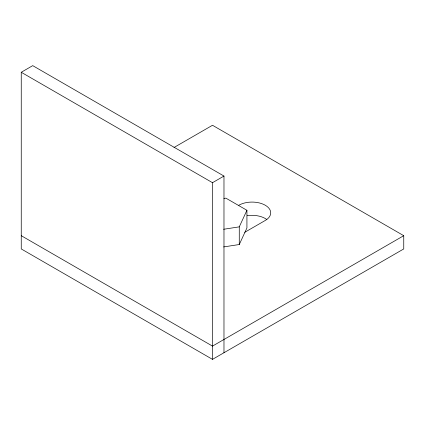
<?xml version="1.0" encoding="UTF-8"?>
<svg xmlns="http://www.w3.org/2000/svg" width="425" height="425" viewBox="0 0 425 425"><rect width="100%" height="100%" fill="white"/><g stroke="black" fill="none" stroke-linecap="round" stroke-linejoin="round"><path stroke-width="0.64" d="M223.63 246.93L239.275 244.524L239.275 226.854L246.925 210.29L225.887 198.146L223.933 198.448M239.275 244.524L246.925 227.959L246.925 210.29M174.016 147.491L212.5 125.274L403.75 235.689L403.75 248.938L212.5 359.359L21.25 248.938L21.25 72.271L32.725 65.641L223.975 176.062L223.975 352.729M21.25 72.271L212.5 182.686L223.975 176.062M244.742 232.31L265.248 220.474A18.663 10.774 0 0 0 265.248 205.232A18.663 10.774 0 0 0 238.855 205.232M403.75 235.689L212.5 346.104L21.25 235.689M223.63 229.266L239.275 226.854M212.5 182.686L212.5 359.359M247.222 215.698A18.663 10.774 0 0 1 266.858 219.544"/></g></svg>
